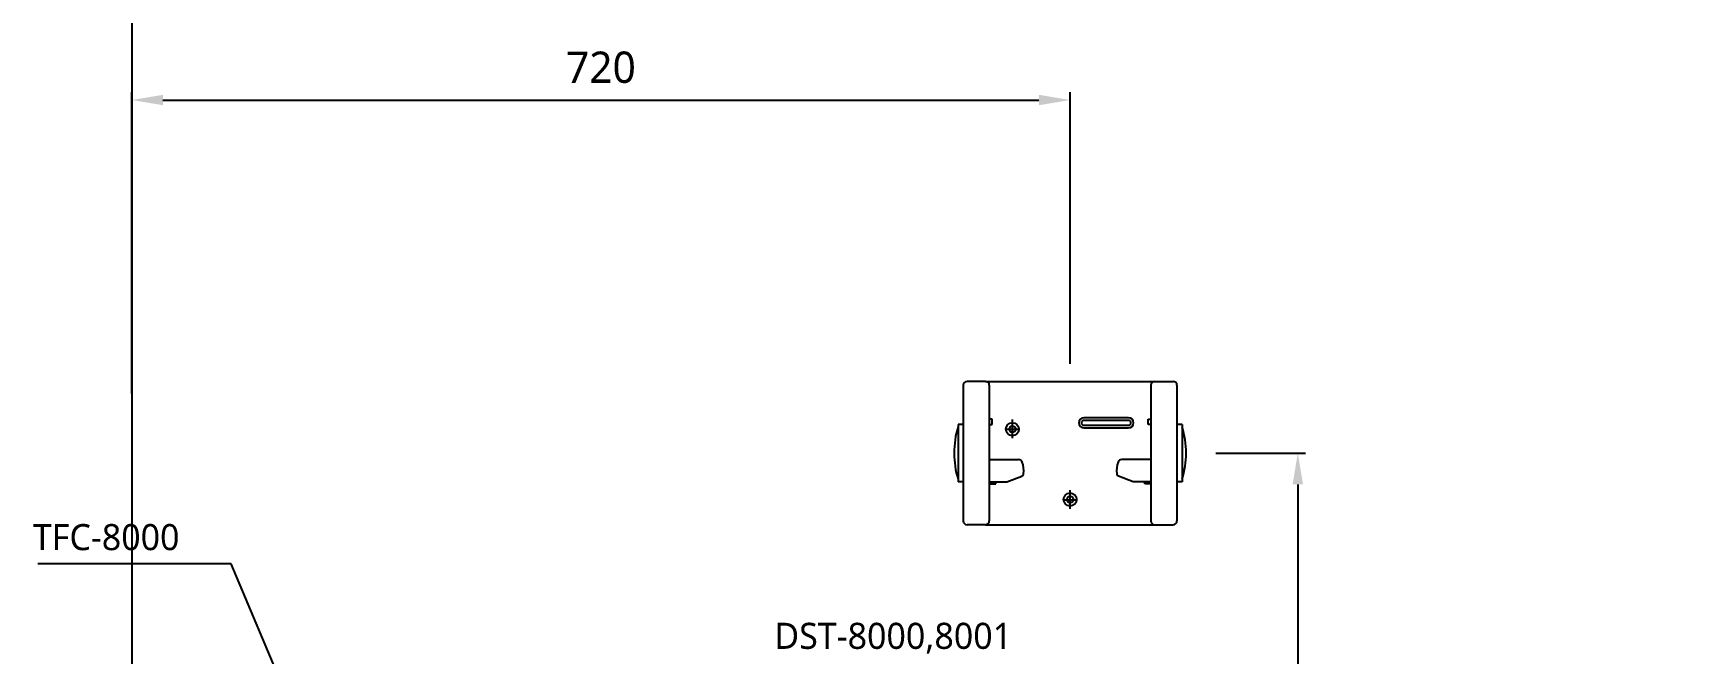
# Model space of a CAD drawing. Extents: x 2963 to 9049, y -570 to 1982.
# Drawn here: x 3026 to 4301, y 358 to 834 of the extents above; entities that cross this region are included whole.
import ezdxf

# ---------------------------------------------------------------- set-up
doc = ezdxf.new("R2010")
doc.units = 0
doc.header["$LTSCALE"] = 20
doc.header["$MEASUREMENT"] = 0
doc.layers.get('0').update_dxf_attribs({"linetype": 'CONTINUOUS'})
doc.layers.get('DEFPOINTS').update_dxf_attribs({"linetype": 'CONTINUOUS'})
for name, color, linetype in [('1', 7, 'CONTINUOUS'), ('2', 2, 'CONTINUOUS'), ('4', 4, 'CONTINUOUS'), ('6', 6, 'CONTINUOUS')]:
    doc.layers.add(name, color=color, linetype=linetype)
doc.styles.add('ROMANS', font='NanumGothic.ttf', dxfattribs={"height": 10.144927})
doc.styles.get("Standard").update_dxf_attribs({"font": 'NanumGothic.ttf'})
doc.dimstyles.get("Standard").update_dxf_attribs({"dimtxt": 2.7, "dimasz": 2.5, "dimexe": 1.5, "dimexo": 1.5, "dimgap": 1.5, "dimtad": 1, "dimdec": 0, "dimlfac": 10, "dimzin": 0, "dimdsep": 46, "dimtxsty": 'Standard', "dimcen": 0, "dimclrt": 2, "dimadec": 0, "dimazin": 0, "dimtfac": 1, "dimtdec": 0, "dimtmove": 0, "dimatfit": 3, "dimfxl": 0, "dimtolj": 1, "dimtzin": 0, "dimarcsym": 0})

# ---------------------------------------------------------------- blocks, each defined once
blk = doc.blocks.new('*D37')
at = {"color": 3, "lineweight": -2}
for p, q in [((3933, 511.8), (4002, 511.8)), ((3996, 487.8), (3996, 181.8)), ((3996, -174.2), (3996, 131.8)), ((3975.9, -198.2), (4002, -198.2))]:
    blk.add_line(p, q, dxfattribs=at)
at = {"color": 3}
for points in [[(3992, 487.8), (4000, 487.8), (3996, 511.8)], [(3992, -174.2), (4000, -174.2), (3996, -198.2)]]:
    blk.add_solid(points, dxfattribs=at)
at = {"layer": 'DEFPOINTS', "color": 0}
for p in [(3931.2, 511.8), (3974.1, -198.2), (3996, -198.2)]:
    blk.add_point(p, dxfattribs=at)
at = {"color": 2, "insert": (3996, 156.8), "char_height": 24, "attachment_point": 5}
blk.add_mtext('\\A1;710', dxfattribs=at)
blk = doc.blocks.new('*D38')
at = {"color": 3, "lineweight": -2}
for p, q in [((3101.3, 557.5), (3101.3, 788.6)), ((3125.3, 782.6), (3797.3, 782.6)), ((3821.3, 580.3), (3821.3, 788.6))]:
    blk.add_line(p, q, dxfattribs=at)
at = {"color": 3}
for points in [[(3125.3, 786.6), (3125.3, 778.6), (3101.3, 782.6)], [(3797.3, 786.6), (3797.3, 778.6), (3821.3, 782.6)]]:
    blk.add_solid(points, dxfattribs=at)
at = {"layer": 'DEFPOINTS', "color": 0}
for p in [(3821.3, 782.6), (3821.3, 578.5), (3101.3, 555.7)]:
    blk.add_point(p, dxfattribs=at)
at = {"color": 2, "insert": (3461.3, 807.6), "char_height": 24, "attachment_point": 5}
blk.add_mtext('\\A1;720', dxfattribs=at)

msp = doc.modelspace()

# ---------------------------------------------------------------- linework, layer by layer
at = {"layer": '1'}
for p, q in [((3777, 523.3), (3777, 537.6)), ((3771.6, 530.1), (3782.6, 530.1)), ((3815.9, 475.9), (3826.9, 475.9)), ((3821.3, 469), (3821.3, 483.3))]:
    msp.add_line(p, q, dxfattribs=at)
at = {"layer": '4'}
for p, q in [((3739.3, 563.8), (3739.3, 459.8)), ((3756.3, 566.8), (3742.3, 566.8)), ((3756.3, 566.8), (3886.3, 566.8)), ((3759.3, 563.8), (3759.3, 459.8)), ((3883.3, 563.8), (3883.3, 459.8)), ((3886.3, 566.8), (3900.3, 566.8)), ((3903.3, 563.8), (3903.3, 459.8)), ((3761.4, 537.8), (3759.3, 537.8)), ((3761.4, 533.8), (3761.4, 537.8)), ((3881.2, 537.8), (3883.3, 537.8)), ((3881.2, 533.8), (3881.2, 537.8)), ((3735.3, 533.8), (3735.3, 489.8)), ((3739.3, 533.8), (3735.3, 533.8)), ((3759.3, 533.8), (3761.4, 533.8)), ((3883.3, 533.8), (3881.2, 533.8)), ((3907.3, 533.8), (3903.3, 533.8)), ((3907.3, 533.8), (3907.3, 489.8)), ((3759.3, 506.8), (3781.8, 506.8)), ((3883.3, 506.8), (3860.9, 506.8)), ((3739.3, 489.8), (3735.3, 489.8)), ((3759.3, 489.8), (3772.8, 489.8)), ((3759.3, 488.3), (3764.2, 488.3)), ((3764.2, 488.3), (3764.2, 489.8)), ((3772.8, 489.8), (3784.3, 494.2)), ((3869.8, 489.8), (3858.3, 494.2)), ((3883.3, 489.8), (3869.8, 489.8)), ((3878.5, 488.3), (3878.5, 489.8)), ((3883.3, 488.3), (3878.5, 488.3)), ((3907.3, 489.8), (3903.3, 489.8)), ((3756.3, 456.8), (3742.3, 456.8)), ((3756.3, 456.8), (3886.3, 456.8)), ((3886.3, 456.8), (3900.3, 456.8))]:
    msp.add_line(p, q, dxfattribs=at)
for points in [[(3866.1, 531.1, 1), (3866.1, 538.9), (3831.9, 538.9, 1), (3831.9, 531.1)], [(3866.1, 533.1, 1), (3866.1, 536.9), (3831.9, 536.9, 1), (3831.9, 533.1)]]:
    msp.add_lwpolyline(points, format="xyb", close=True, dxfattribs=at)
for centre, radius in [((3777, 530.1), 5), ((3777, 530.1), 2.5), ((3821.3, 476.2), 5), ((3821.3, 476.2), 2.5)]:
    msp.add_circle(centre, radius, dxfattribs=at)
for centre, radius, start, end in [((3742.3, 563.8), 3, 90, 180), ((3756.3, 563.8), 3, 0, 90), ((3886.3, 563.8), 3, 90, 180), ((3900.3, 563.8), 3, 0, 90), ((3800.5, 511.8), 68.2, 162.9409, 197.0591), ((3842.1, 511.8), 68.2, 342.9409, 17.0591), ((3781.8, 503.8), 3, 20.743, 90), ((3767.2, 498.3), 18.5, 352.3216, 20.743), ((3875.4, 498.3), 18.5, 159.257, 187.6784), ((3860.9, 503.8), 3, 90, 159.257), ((3783.6, 496.1), 2, 290.9719, 352.3216), ((3859, 496.1), 2, 187.6784, 249.0281), ((3742.3, 459.8), 3, 180, 270), ((3756.3, 459.8), 3, 270, 0), ((3886.3, 459.8), 3, 180, 270), ((3900.3, 459.8), 3, 270, 0)]:
    msp.add_arc(centre, radius, start, end, dxfattribs=at)
at = {"layer": '6'}
msp.add_lwpolyline([(4362.7, 1726.9), (3101.3, 1726.9), (3101.3, -198.2), (4501.2, -198.2)], dxfattribs=at)

# ---------------------------------------------------------------- texts
at = {"layer": '2', "char_height": 20, "attachment_point": 4, "style": 'ROMANS'}
for s, insert in [('TFC-8000', (3025.5, 447.2)), ('DST-8000,8001', (3594.4, 369.8))]:
    msp.add_mtext(s, dxfattribs=dict(at, insert=insert))

# ---------------------------------------------------------------- dimensions: what is measured, and where the dimension line sits
dim = msp.add_linear_dim(base=(3821.3, 782.6), p1=(3101.3, 555.7), p2=(3821.3, 578.5), dimstyle='Standard', override={"dimscale": 1.2, "dimtxt": 20, "dimasz": 20, "dimexe": 5, "dimgap": 10, "dimtih": 1, "dimtoh": 1, "dimlfac": 1, "dimzin": 12, "dimclrd": 3, "dimclre": 3, "dimazin": 2, "dimarcsym": 1})
dim.commit()
dim.dimension.update_dxf_attribs({"geometry": '*D38', "text_midpoint": (3461.3, 782.6), "dimtype": 160})
dim = msp.add_linear_dim(base=(3996, -198.2), p1=(3931.2, 511.8), p2=(3974.1, -198.2), angle=90, dimstyle='Standard', override={"dimscale": 1.2, "dimtxt": 20, "dimasz": 20, "dimexe": 5, "dimgap": 10, "dimtih": 1, "dimtoh": 1, "dimlfac": 1, "dimzin": 12, "dimclrd": 3, "dimclre": 3, "dimazin": 2, "dimarcsym": 1})
dim.commit()
dim.dimension.update_dxf_attribs({"geometry": '*D37', "text_midpoint": (3996, 156.8), "dimtype": 160})

# ---------------------------------------------------------------- leaders
msp.add_leader([(3256.8, 239.3), (3177.5, 426.9), (3029.2, 426.9)], dimstyle='Standard', override={"dimtxt": 20, "dimasz": 20, "dimexe": 5, "dimgap": 10, "dimtad": 0, "dimlfac": 1, "dimzin": 12, "dimclrd": 3, "dimclre": 3, "dimazin": 2, "dimarcsym": 1})

doc.saveas('drawing.dxf')
